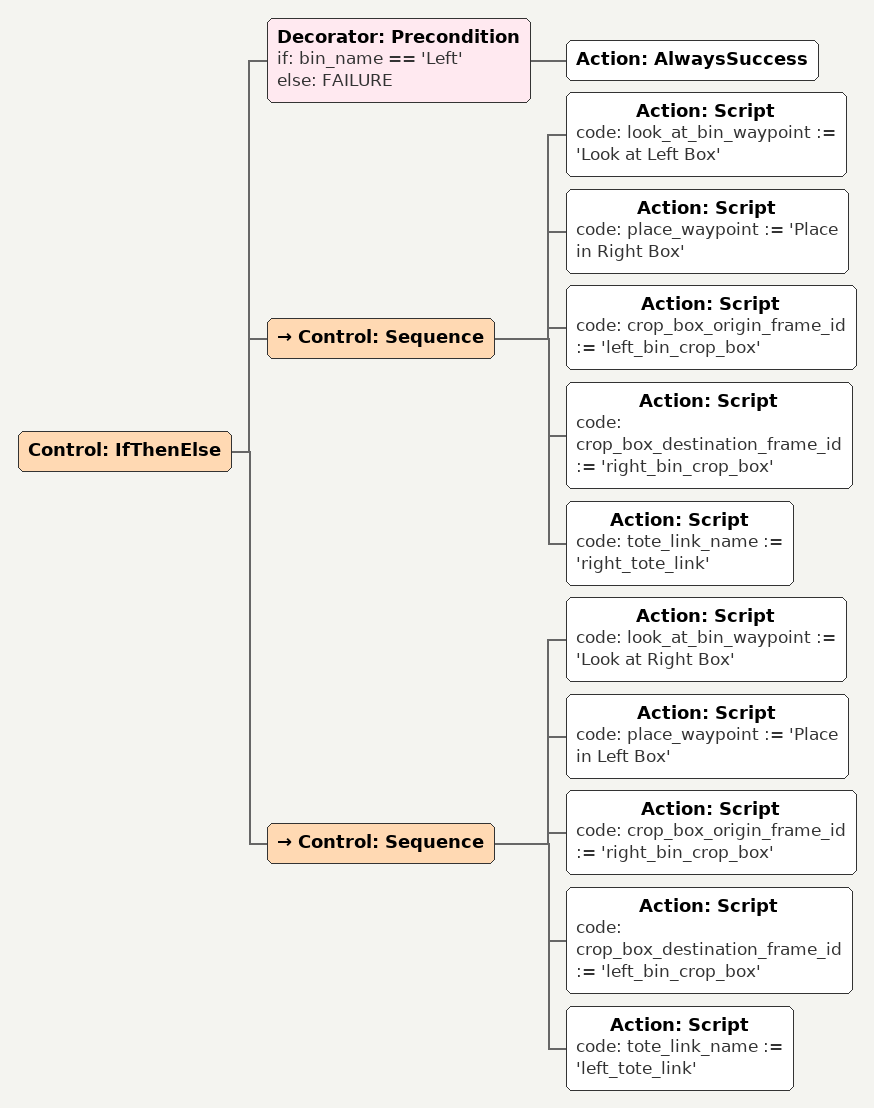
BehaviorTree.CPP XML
<Control ID="IfThenElse">
  <Decorator ID="Precondition" if="bin_name == 'Left'" else="FAILURE">
    <Action ID="AlwaysSuccess"/>
  </Decorator>
  <Control ID="Sequence">
    <!--frames are reversed?-->
    <Action ID="Script" code="look_at_bin_waypoint := 'Look at Left Box'"/>
    <Action ID="Script" code="place_waypoint := 'Place in Right Box'"/>
    <Action ID="Script" code="crop_box_origin_frame_id := 'left_bin_crop_box'"/>
    <Action ID="Script" code="crop_box_destination_frame_id := 'right_bin_crop_box'"/>
    <Action ID="Script" code="tote_link_name := 'right_tote_link'"/>
  </Control>
  <Control ID="Sequence">
    <Action ID="Script" code="look_at_bin_waypoint := 'Look at Right Box'"/>
    <Action ID="Script" code="place_waypoint := 'Place in Left Box'"/>
    <Action ID="Script" code="crop_box_origin_frame_id := 'right_bin_crop_box'"/>
    <Action ID="Script" code="crop_box_destination_frame_id := 'left_bin_crop_box'"/>
    <Action ID="Script" code="tote_link_name := 'left_tote_link'"/>
  </Control>
</Control>
